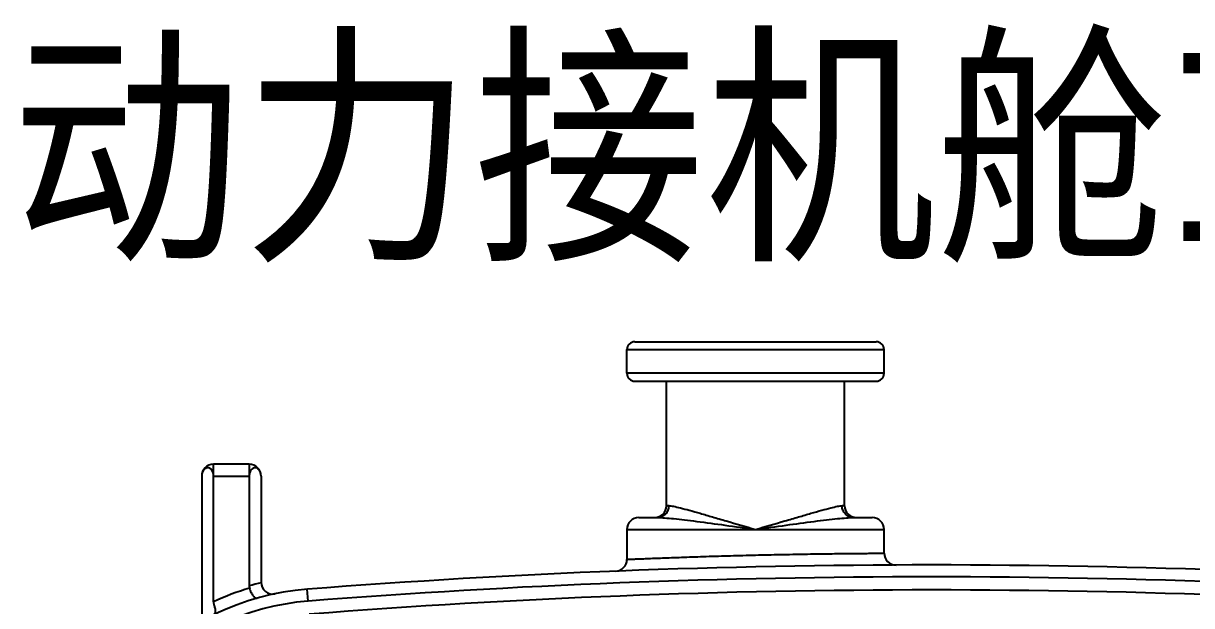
# Model space of a CAD drawing. Header units: inches. Extents: x 47316 to 59086, y 3141 to 11743.
# Drawn here: x 51690.47 to 51712.24, y 11086.06 to 11096.92 of the extents above; entities that cross this region are included whole.
import ezdxf

# ---------------------------------------------------------------- set-up
doc = ezdxf.new("R2010")
doc.units = ezdxf.units.IN
doc.header["$MEASUREMENT"] = 0
doc.styles.get("Standard").update_dxf_attribs({"font": ''})
doc.styles.get('Standard').set_extended_font_data('SimSun')

msp = doc.modelspace()

# ---------------------------------------------------------------- linework, layer by layer
at = {"color": 0, "lineweight": -3}
for p, q in [((51701.717, 11090.833), (51706.507, 11090.833)), ((51701.717, 11090.391), (51701.717, 11090.833)), ((51701.864, 11090.981), (51706.36, 11090.981)), ((51706.507, 11090.391), (51706.507, 11090.833)), ((51706.507, 11090.391), (51701.717, 11090.391)), ((51701.864, 11090.244), (51706.36, 11090.244)), ((51702.454, 11087.922), (51702.454, 11090.244)), ((51705.77, 11087.922), (51705.77, 11090.244)), ((51694.679, 11088.696), (51694.015, 11088.696)), ((51694.015, 11086.129), (51694.015, 11088.696)), ((51694.679, 11088.696), (51694.679, 11086.428)), ((51693.794, 11088.475), (51693.794, 11085.895)), ((51694.015, 11088.475), (51694.679, 11088.475)), ((51694.9, 11088.475), (51694.9, 11086.496)), ((51702.501, 11087.922), (51702.454, 11087.922)), ((51705.77, 11087.922), (51705.724, 11087.922)), ((51701.938, 11087.701), (51702.286, 11087.701)), ((51705.939, 11087.701), (51706.286, 11087.701)), ((51701.717, 11087.48), (51706.507, 11087.48)), ((51701.717, 11087.48), (51701.717, 11086.922)), ((51706.507, 11087.036), (51706.507, 11087.48)), ((51694.679, 11086.428), (51694.684, 11086.385)), ((51695.779, 11086.143), (51695.762, 11086.364))]:
    msp.add_line(p, q, dxfattribs=at)
for centre, radius, start, end in [((51701.864, 11090.833), 0.147, 90, 180), ((51706.36, 11090.833), 0.147, 0, 90), ((51701.864, 11090.391), 0.147, 180, 270), ((51706.36, 11090.391), 0.147, 270, 0), ((51694.015, 11088.475), 0.221, 90, 180), ((51694.679, 11088.475), 0.221, 0, 90), ((51702.233, 11087.922), 0.221, 270, 0), ((51705.992, 11087.922), 0.221, 180, 270), ((51701.938, 11087.48), 0.221, 90, 180), ((51706.286, 11087.48), 0.221, 0, 90), ((51701.496, 11086.922), 0.221, 272.2552, 0), ((51706.729, 11087.036), 0.221, 180, 270.2536), ((51707.392, 10937.204), 149.613, 85.54181, 94.45819), ((51695.978, 11081.588), 5.012, 102.4294, 105.0318), ((51695.121, 11086.496), 0.221, 180, 281.6724), ((51707.392, 10937.204), 149.391, 85.54181, 94.45819), ((51696.135, 11081.588), 4.791, 94.4582, 178.4091), ((51696.135, 11081.588), 5.012, 106.8198, 115.018), ((51707.392, 10937.204), 149.147, 85.54181, 94.45818), ((51696.135, 11081.588), 4.569, 94.4582, 178.4091)]:
    msp.add_arc(centre, radius, start, end, dxfattribs=at)
for points, knots in [([(51694.015, 11088.475), (51694.015, 11088.495), (51694.01, 11088.534), (51693.987, 11088.585), (51693.956, 11088.616), (51693.927, 11088.629), (51693.897, 11088.633), (51693.859, 11088.621), (51693.823, 11088.585), (51693.8, 11088.534), (51693.794, 11088.495), (51693.794, 11088.475)], [0, 0, 0, 0, 0.143936, 0.277527, 0.395135, 0.448798, 0.500537, 0.605387, 0.722556, 0.856308, 1, 1, 1, 1]), ([(51694.744, 11088.617), (51694.723, 11088.604), (51694.688, 11088.558), (51694.679, 11088.504), (51694.679, 11088.475)], [0, 0, 0, 0, 0.462207, 1, 1, 1, 1]), ([(51694.784, 11088.631), (51694.781, 11088.631), (51694.767, 11088.629), (51694.753, 11088.623), (51694.744, 11088.617)], [0, 0, 0, 0, 0.244472, 1, 1, 1, 1]), ([(51694.826, 11088.622), (51694.823, 11088.624), (51694.809, 11088.629), (51694.795, 11088.632), (51694.784, 11088.631)], [0, 0, 0, 0, 0.256277, 1, 1, 1, 1]), ([(51694.9, 11088.475), (51694.9, 11088.505), (51694.887, 11088.562), (51694.849, 11088.61), (51694.826, 11088.622)], [0, 0, 0, 0, 0.540365, 1, 1, 1, 1]), ([(51702.286, 11087.701), (51702.314, 11087.701), (51702.37, 11087.713), (51702.442, 11087.762), (51702.489, 11087.835), (51702.501, 11087.893), (51702.501, 11087.922)], [0, 0, 0, 0, 0.246696, 0.495354, 0.746729, 1, 1, 1, 1]), ([(51702.501, 11087.922), (51702.513, 11087.922), (51702.541, 11087.919), (51702.612, 11087.907), (51702.725, 11087.879), (51702.89, 11087.835), (51703.089, 11087.778), (51703.318, 11087.711), (51703.662, 11087.611), (51703.93, 11087.533), (51704.112, 11087.48)], [0, 0, 0, 0, 0.021941, 0.050783, 0.128585, 0.23152, 0.356601, 0.500404, 0.658721, 1, 1, 1, 1]), ([(51704.112, 11087.48), (51704.295, 11087.533), (51704.562, 11087.611), (51704.907, 11087.711), (51705.135, 11087.778), (51705.335, 11087.835), (51705.499, 11087.879), (51705.613, 11087.907), (51705.683, 11087.919), (51705.712, 11087.922), (51705.724, 11087.922)], [0, 0, 0, 0, 0.341272, 0.499589, 0.643394, 0.76848, 0.871419, 0.949223, 0.978063, 1, 1, 1, 1]), ([(51705.939, 11087.701), (51705.911, 11087.701), (51705.854, 11087.713), (51705.783, 11087.762), (51705.735, 11087.835), (51705.724, 11087.893), (51705.724, 11087.922)], [0, 0, 0, 0, 0.246696, 0.495354, 0.746729, 1, 1, 1, 1]), ([(51702.286, 11087.701), (51702.33, 11087.701), (51702.43, 11087.696), (51702.598, 11087.681), (51702.797, 11087.658), (51703.115, 11087.618), (51703.557, 11087.558), (51703.922, 11087.507), (51704.112, 11087.48)], [0, 0, 0, 0, 0.071843, 0.163827, 0.273882, 0.399523, 0.686505, 1, 1, 1, 1]), ([(51704.112, 11087.48), (51704.303, 11087.507), (51704.668, 11087.558), (51705.109, 11087.618), (51705.427, 11087.658), (51705.627, 11087.681), (51705.794, 11087.696), (51705.895, 11087.701), (51705.939, 11087.701)], [0, 0, 0, 0, 0.313488, 0.600473, 0.726119, 0.836178, 0.928164, 1, 1, 1, 1]), ([(51701.717, 11086.922), (51701.717, 11086.922), (51701.719, 11086.921), (51701.72, 11086.922), (51701.724, 11086.922), (51701.729, 11086.922), (51701.736, 11086.922), (51701.747, 11086.923), (51701.765, 11086.924), (51701.791, 11086.925), (51701.822, 11086.926), (51701.859, 11086.928), (51701.901, 11086.929), (51701.949, 11086.931), (51702.022, 11086.934), (51702.127, 11086.939), (51702.267, 11086.944), (51702.424, 11086.95), (51702.598, 11086.956), (51702.786, 11086.963), (51702.987, 11086.97), (51703.274, 11086.979), (51703.651, 11086.99), (51704.112, 11087.002), (51704.573, 11087.012), (51704.95, 11087.019), (51705.238, 11087.024), (51705.439, 11087.026), (51705.627, 11087.029), (51705.8, 11087.031), (51705.958, 11087.032), (51706.097, 11087.033), (51706.202, 11087.034), (51706.276, 11087.035), (51706.323, 11087.035), (51706.366, 11087.035), (51706.403, 11087.036), (51706.434, 11087.036), (51706.46, 11087.036), (51706.477, 11087.036), (51706.489, 11087.036), (51706.495, 11087.036), (51706.5, 11087.036), (51706.504, 11087.036), (51706.505, 11087.036)], [0, 0, 0, 0, 0.0001526, 0.0006093, 0.0013686, 0.002429, 0.0037888, 0.0054464, 0.0096493, 0.0150249, 0.021561, 0.0292449, 0.0380643, 0.0480065, 0.0590535, 0.0843225, 0.1135794, 0.1465298, 0.182879, 0.2223031, 0.2643967, 0.30874, 0.4024946, 0.500046, 0.5976099, 0.6914068, 0.7357639, 0.7778352, 0.817228, 0.8535801, 0.8865297, 0.9157432, 0.9409661, 0.9520057, 0.9619573, 0.9707907, 0.9784805, 0.9850145, 0.9903828, 0.9945754, 0.9962277, 0.9975824, 0.9986383, 0.999394, 0.999394, 0.999394, 0.999394]), ([(51706.505, 11087.036), (51706.505, 11087.036), (51706.506, 11087.036), (51706.507, 11087.036), (51706.507, 11087.036)], [0.9993939541, 0.9993939541, 0.9993939541, 0.9993939541, 0.999848281, 1, 1, 1, 1]), ([(51694.684, 11086.385), (51694.693, 11086.357), (51694.711, 11086.306), (51694.744, 11086.25), (51694.773, 11086.218), (51694.797, 11086.2), (51694.819, 11086.194), (51694.83, 11086.197)], [0, 0, 0, 0, 0.346766, 0.641312, 0.75907, 0.856337, 1, 1, 1, 1]), ([(51694.015, 11086.129), (51694.015, 11086.123), (51694.016, 11086.099), (51694.02, 11086.075), (51694.026, 11086.058)], [0, 0, 0, 0, 0.254149, 1, 1, 1, 1]), ([(51694.026, 11086.058), (51694.033, 11086.038), (51694.041, 11086.009), (51694.047, 11085.97), (51694.048, 11085.933), (51694.04, 11085.896), (51694.021, 11085.887)], [0, 0, 0, 0, 0.35748, 0.51218, 0.647726, 1, 1, 1, 1])]:
    msp.add_open_spline(points, degree=3, knots=knots, dxfattribs=at)

# ---------------------------------------------------------------- texts
at = {"color": 0, "width": 0.9}
msp.add_text('动力接机舱Inline', height=3.51, dxfattribs=at).set_placement((51690.239, 11092.857))

doc.saveas('drawing.dxf')
